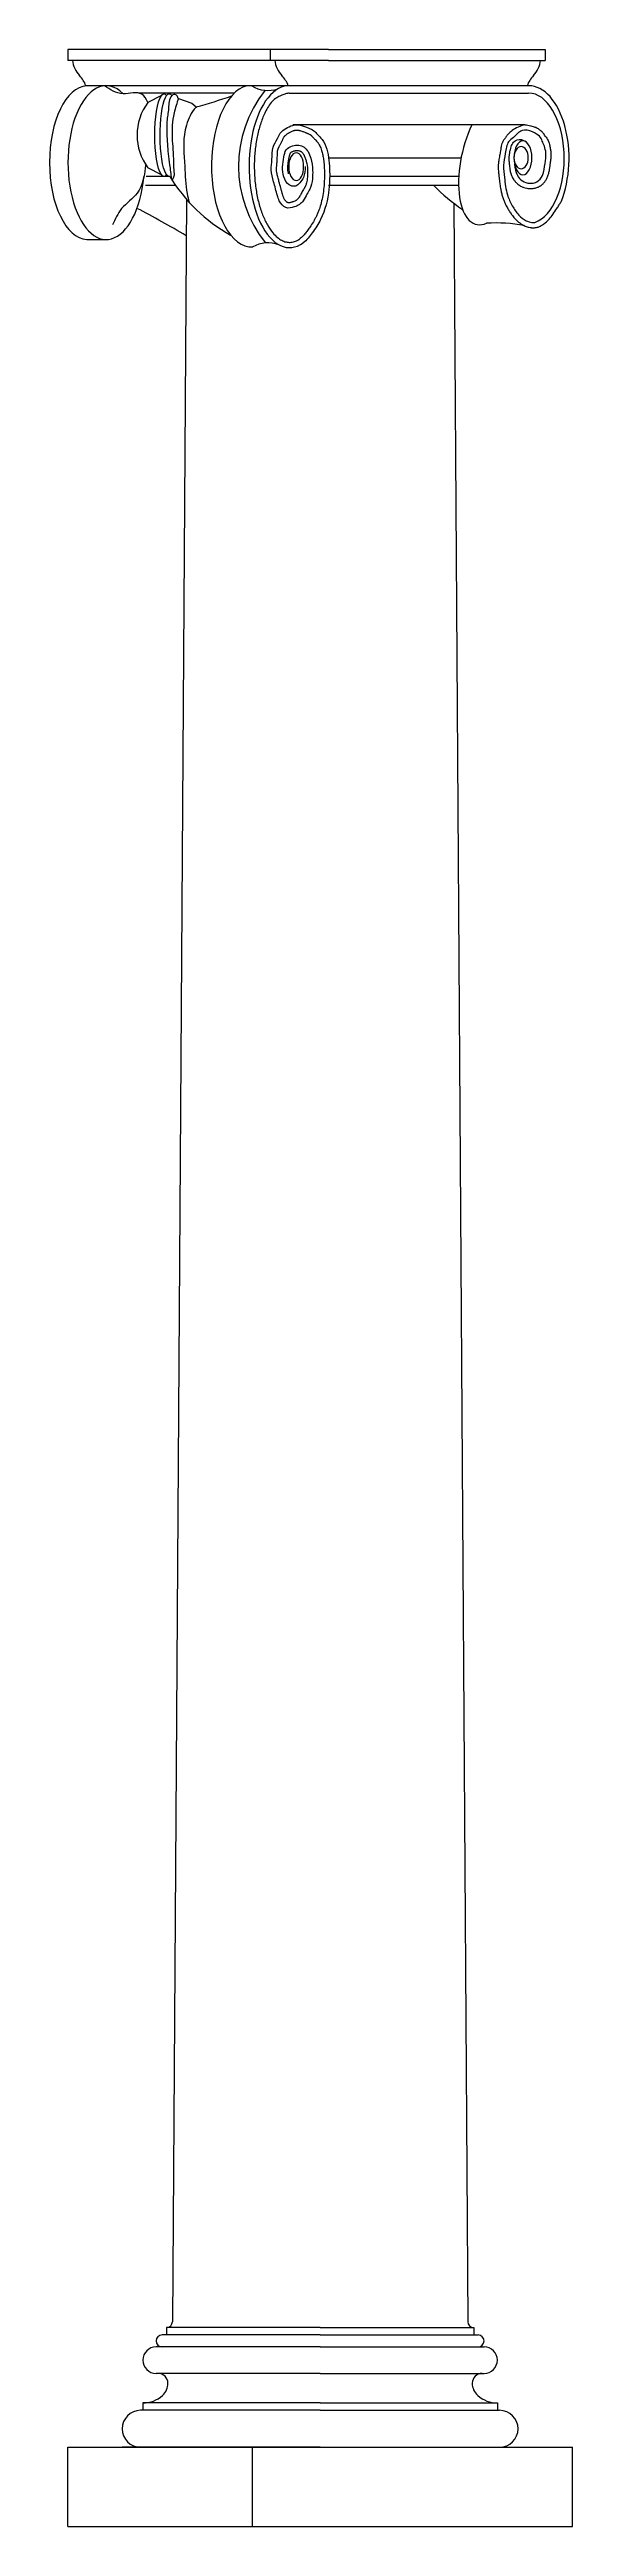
# Model space of a CAD drawing. Header units: millimetres. Extents: x -35 to 956, y 0 to 4692.
import ezdxf

# ---------------------------------------------------------------- set-up
doc = ezdxf.new("R2010")
doc.units = ezdxf.units.MM
doc.layers.add('ceco.net 394', color=7, linetype='Continuous')

msp = doc.modelspace()

# ---------------------------------------------------------------- linework, layer by layer
at = {"layer": 'ceco.net 394'}
for p, q in [((494, 4691.8), (0, 4691.8)), ((494, 4691.8), (904.6, 4691.8)), ((904.6, 4691.8), (904.6, 4671.3)), ((0, 4691.8), (0, 4671.3)), ((383.5, 4671.3), (0, 4671.3)), ((383.5, 4691.8), (383.5, 4671.3)), ((494, 4671.3), (383.5, 4671.3)), ((494, 4671.3), (904.6, 4671.3)), ((873.7, 4623.2), (34.3, 4623.2)), ((315.6, 4609.3), (134.9, 4609.3)), ((177.4, 4604.7), (152, 4591.8)), ((209.9, 4599.4), (235.2, 4590)), ((494, 4623.2), (417.8, 4623.2)), ((419.6, 4609.3), (873.1, 4609.3)), ((235.2, 4590), (243.2, 4583.1)), ((866.2, 4549.5), (426.4, 4549.5)), ((177.4, 4454.6), (152, 4467.5)), ((745.1, 4485.9), (495.7, 4485.9)), ((204.4, 4434.4), (147.2, 4434.4)), ((193.3, 4451.6), (148.8, 4451.6)), ((739.9, 4434.4), (494, 4434.4)), ((740.8, 4451.6), (495.6, 4451.6)), ((224.9, 4408.1), (198.3, 387.9)), ((731.3, 4400.8), (758, 387.9)), ((36.1, 4332.1), (74.8, 4332.1)), ((478.1, 376.7), (187.1, 376.7)), ((187.1, 376.7), (187.1, 362.7)), ((478.1, 376.7), (769.2, 376.7)), ((769.2, 376.7), (769.2, 362.7)), ((478.1, 340.3), (167.5, 340.3)), ((478.1, 362.7), (178.7, 362.7)), ((478.1, 362.7), (777.5, 362.7)), ((478.1, 340.3), (788.7, 340.3)), ((478.1, 289.9), (167.5, 289.9)), ((478.1, 289.9), (788.7, 289.9)), ((478.1, 220), (138.1, 220)), ((478.1, 234), (142.3, 234)), ((142.3, 234), (142.3, 220)), ((478.1, 234), (813.9, 234)), ((478.1, 220), (818.1, 220)), ((813.9, 234), (813.9, 220)), ((0, 150), (956.2, 150)), ((0, 0), (0, 150)), ((478.1, 150), (103.1, 150)), ((350, 0), (350, 150)), ((478.1, 150), (853.1, 150)), ((956.2, 0), (956.2, 150)), ((0, 0), (956.2, 0))]:
    msp.add_line(p, q, dxfattribs=at)
for centre, radius, start, end in [((58.8, 4677), 50.3, 186.5094, 223.2989), ((442.3, 4677), 50.3, 186.5094, 223.2989), ((845.8, 4677), 50.3, 316.7011, 353.4906), ((845.8, 4677), 50.3, 316.7011, 353.4906), ((-20.8, 4602), 59.1, 21.0602, 43.2989), ((51.6, 5314.6), 756.1, 284.6817, 290.0405), ((554.9, 4470.7), 231.4, 141.5317, 218.8718), ((379.7, 4672.7), 58.4, 237.992, 288.5536), ((362.7, 4602), 59.1, 21.0602, 43.2989), ((925.4, 4602), 59.1, 136.7011, 158.9398), ((234.9, 4529.7), 103.6, 143.1641, 216.8359), ((459.3, 4612.3), 310.8, 211.1353, 240.9977), ((917.9, 4649.3), 310.8, 223.7432, 236.831), ((-803.7, 2597.5, 0), 2022.5, 59.4457, 62.4722), ((379.7, 4267.3), 58.4, 69.7577, 120), ((812.6, 4079.1), 284.2, 79.4782, 93.8388), ((187.1, 387.9), 11.2, 270, 0), ((769.2, 387.9), 11.2, 180, 270), ((167.5, 315.1), 25.2, 90, 270), ((178.7, 351.5), 11.2, 90, 270), ((777.5, 351.5), 11.2, 270, 90), ((788.7, 315.1), 25.2, 270, 90), ((171.2, 271.3), 18.7, 0, 90), ((785, 271.3), 18.7, 90, 180), ((142.3, 289.9), 56, 270, 311.7334), ((158.9, 271.3), 31, 311.7334, 0), ((797.3, 271.3), 31, 180, 228.2666), ((813.9, 289.9), 56, 228.2666, 270), ((138.1, 185), 35, 90, 270), ((818.1, 185), 35, 270, 90)]:
    msp.add_arc(centre, radius, start, end, dxfattribs=at)
for centre, major_axis, ratio, start_param, end_param in [((37.9, 4477.6), (0.1, -145.6), 0.497992, 3.166518, 6.256662), ((72.8, 4477.6), (0.1, -145.6), 0.497992, 2.693562, 7.666264), ((348.5, 4471), (0.1, -153.2), 0.497992, 3.25915, 6.309312), ((419.8, 4470), (-0.4, 153.4), 0.498087, 0.050331, 3.486023), ((873.1, 4485.9), (0, -123.4), 0.546433, 6.463241, 9.424778), ((873.7, 4485.9), (0, -137.3), 0.553793, 7.211658, 9.424778), ((804.6, 4485.9), (30.5, 125.3), 0.45107, 1.151719, 3.46443)]:
    msp.add_ellipse(centre, major_axis=major_axis, ratio=ratio, start_param=start_param, end_param=end_param, dxfattribs=at)
at = {"layer": 'ceco.net 394', "extrusion": (0, 0, -1)}
for centre, major_axis, start_param, end_param in [((182.2, 4529.7), (0, -78.3), 5.990031, 9.717933), ((192.2, 4529.7), (0, 78.3), 3.07611, 6.57634)]:
    msp.add_ellipse(centre, major_axis=major_axis, ratio=0.219272, start_param=start_param, end_param=end_param, dxfattribs=at)
for centre, major_axis, ratio in [((862.4, 4486.9), (0, -32.1), 0.529382), ((858.9, 4486.9), (0, -21.1), 0.640736), ((432.8, 4470), (0, -26.4), 0.535557)]:
    msp.add_ellipse(centre, major_axis=major_axis, ratio=ratio, dxfattribs=at)
at = {"layer": 'ceco.net 394'}
for points, knots in [([(152, 4591.8), (148.7, 4598), (139.1, 4615.7), (101.7, 4601.9), (80.4, 4615.9), (69.4, 4623.2)], [0, 0, 0, 0, 19.268044, 55.022962, 93.415055, 93.415055, 93.415055, 93.415055]), ([(209.2, 4599.4), (208.5, 4601.6), (207.1, 4606.1), (200.3, 4607.3), (191.2, 4599.8), (192, 4579.6), (186.8, 4556.3), (187.9, 4527.1), (189.4, 4499.9), (193.3, 4471.6), (195.2, 4455.7), (196.2, 4446.8)], [0, 0, 0, 0, 6.548975, 13.429025, 16.117156, 40.92265, 66.200014, 89.714177, 127.427593, 148.492101, 175.313542, 175.313542, 175.313542, 175.313542]), ([(209.9, 4599.4), (206.7, 4590.3), (198.4, 4566.2), (196.6, 4533), (199.6, 4501.9), (200.5, 4479.9), (200.4, 4459.7), (203.2, 4452.9), (197.6, 4444.6)], [0, 0, 0, 0, 29.00697, 76.177631, 98.180172, 122.761673, 142.102585, 158.671815, 158.671815, 158.671815, 158.671815]), ([(419.6, 4609.3), (417.4, 4609.1), (415.1, 4608.6), (410.5, 4607), (408.2, 4605.9), (403.5, 4604.6), (400.7, 4603), (395.6, 4600.6), (391.6, 4597.6), (386.2, 4593.2), (384, 4590.1), (379.5, 4583.4), (377.4, 4579.7), (372.3, 4569.7), (369.4, 4562.9), (364.3, 4548.4), (362, 4540.6), (358.3, 4524.2), (356.7, 4515.7), (354.5, 4498.1), (353.8, 4489.1), (353.2, 4471), (353.4, 4461.9), (354.5, 4443.8), (355.4, 4434.9), (358.1, 4417.6), (359.8, 4409.2), (364, 4393.3), (366.5, 4385.7), (372, 4371.8), (375, 4365.4), (381.6, 4353.9), (385.1, 4348.8), (391.4, 4341.3), (394.2, 4338.5), (399.8, 4333.8), (402.6, 4331.9), (408.1, 4329), (410.9, 4328), (416.2, 4326.7), (418.8, 4326.5), (424.1, 4326.7), (426.7, 4327.2), (432.1, 4329), (434.9, 4330.3), (438.5, 4332.6), (439.3, 4333.1), (440.1, 4333.7)], [0.050331, 0.050331, 0.050331, 0.050331, 0.169771, 0.169771, 0.289211, 0.289211, 0.408651, 0.408651, 0.528091, 0.528091, 0.647531, 0.647531, 0.766971, 0.766971, 0.950638, 0.950638, 1.134305, 1.134305, 1.317972, 1.317972, 1.501639, 1.501639, 1.685306, 1.685306, 1.868973, 1.868973, 2.05264, 2.05264, 2.236307, 2.236307, 2.419974, 2.419974, 2.603641, 2.603641, 2.743814, 2.743814, 2.883987, 2.883987, 3.024159, 3.024159, 3.164332, 3.164332, 3.304505, 3.304505, 3.444678, 3.444678, 3.486023, 3.486023, 3.486023, 3.486023]), ([(243.2, 4583.1), (245.7, 4586.1), (232.2, 4571.3), (216.6, 4529.6), (221.7, 4476.3), (223.5, 4430.3), (228.5, 4408.1), (229.9, 4402.6)], [0, 0, 0, 0, 21.925623, 59.759268, 128.93148, 180.314491, 197.340258, 197.340258, 197.340258, 197.340258]), ([(449.7, 4470), (449.5, 4462.8), (449.3, 4451.3), (440.3, 4440.1), (433.3, 4432.3), (425.2, 4432.8), (415.4, 4436.8), (408.3, 4450.9), (405.9, 4469.6), (409.1, 4486.5), (412.2, 4503), (428, 4511.9), (446.1, 4510.6), (456.2, 4498.2), (462.2, 4483.1), (464.3, 4465.4), (463.8, 4445.6), (461.1, 4429.8), (452.1, 4417.3), (447.7, 4406.2), (439.1, 4397.6), (428, 4392.8), (411.7, 4389.4), (401.1, 4402.9), (395.6, 4420.4), (390.4, 4439.9), (384, 4462.7), (387.8, 4484.5), (386.2, 4505.9), (396.8, 4520.9), (401.9, 4534.6), (412.8, 4542.5), (426.4, 4549.5), (441.1, 4549.5), (454.7, 4543.6), (466.5, 4539), (473.6, 4530.2), (484.2, 4520.4), (494.3, 4496.1), (496.8, 4463.6), (495.5, 4418.4), (485.3, 4377.7), (464.6, 4345.7), (452.7, 4330.8), (446, 4325.6)], [0, 0, 0, 0, 20.888878, 33.086623, 42.677059, 50.083483, 55.746301, 73.978859, 92.874239, 112.20072, 125.964519, 140.46195, 162.401442, 173.502286, 186.762104, 210.950645, 226.188969, 246.350888, 257.475108, 271.893026, 281.745847, 292.851122, 308.58947, 326.75788, 336.946971, 364.508105, 387.126979, 406.754621, 430.356293, 448.849955, 460.142696, 473.473205, 486.999109, 501.376299, 517.706245, 528.232747, 538.085569, 551.031353, 571.280477, 614.736145, 647.837328, 707.234643, 736.952244, 762.518682, 762.518682, 762.518682, 762.518682]), ([(452.3, 4439.4), (452, 4438.2), (451.7, 4437.2), (451.2, 4435.3), (450.9, 4434.6), (450.3, 4433.2), (450.1, 4432.7), (449.6, 4431.7), (449.4, 4431.3), (448.9, 4430.5), (448.7, 4430), (447.8, 4428.6), (447.2, 4427.6), (445.8, 4425.4), (445.1, 4424.3), (443.6, 4421.7), (443, 4420.4), (441.8, 4418.1), (441.3, 4417), (440.2, 4414.9), (439.7, 4414), (439, 4412.7), (438.7, 4412.3), (438.2, 4411.5), (437.9, 4411.1), (437.2, 4410.2), (436.9, 4409.8), (435.8, 4408.7), (435.1, 4407.9), (434, 4407), (433.6, 4406.8), (433, 4406.3), (432.6, 4406.1), (431.6, 4405.5), (430.8, 4405.1), (429.1, 4404.3), (428.1, 4403.9), (426.8, 4403.4), (426.4, 4403.3), (425.3, 4402.9), (424.5, 4402.7), (423.1, 4402.3), (422.4, 4402.1), (420.8, 4401.8), (420, 4401.7), (418.5, 4401.6), (417.9, 4401.6), (417.2, 4401.7), (417.1, 4401.7), (416.8, 4401.8), (416.7, 4401.8), (416.6, 4401.8), (416.5, 4401.9), (416.4, 4401.9), (416.3, 4401.9), (416.1, 4402), (415.9, 4402.1), (415.3, 4402.5), (414.9, 4402.8), (414, 4403.6), (413.5, 4404.1), (412.5, 4405.3), (412, 4406), (411, 4407.4), (410.6, 4408.2), (409.8, 4409.7), (409.5, 4410.3), (408.9, 4411.7), (408.7, 4412.4), (408.1, 4413.9), (407.9, 4414.6), (407.5, 4416), (407.3, 4416.6), (406.9, 4417.7), (406.8, 4418.2), (406.5, 4419.2), (406.3, 4419.7), (405.9, 4421.2), (405.6, 4422.2), (404.7, 4425.2), (404.2, 4427.3), (402.5, 4433.5), (401.3, 4437.6), (400, 4442.6), (399.8, 4443.4), (399.2, 4445.6), (398.7, 4447.1), (398, 4449.9), (397.6, 4451.4), (396.7, 4455.2), (396.2, 4457.5), (395.8, 4460.6), (395.7, 4461.4), (395.6, 4462.7), (395.6, 4463.2), (395.5, 4464), (395.5, 4464.4), (395.5, 4465.2), (395.5, 4465.6), (395.5, 4466.8), (395.6, 4467.7), (395.7, 4470.5), (395.9, 4472.6), (396.4, 4477.2), (396.6, 4479.6), (396.8, 4482.6), (396.9, 4483.1), (396.9, 4484.1), (396.9, 4484.5), (397, 4486), (397, 4486.9), (397.1, 4489.7), (397.1, 4491.4), (397.2, 4494.7), (397.3, 4496.2), (397.6, 4499.1), (397.7, 4500.4), (398.1, 4502.1), (398.2, 4502.6), (398.4, 4503.3), (398.5, 4503.5), (398.7, 4504.2), (398.8, 4504.6), (399.2, 4505.5), (399.4, 4506), (400.2, 4507.7), (400.9, 4509), (402.5, 4511.9), (403.3, 4513.4), (404.6, 4515.6), (404.9, 4516.2), (405.5, 4517.4), (405.8, 4518), (406.3, 4518.9), (406.4, 4519.2), (406.7, 4519.8), (406.8, 4520.1), (407.2, 4520.9), (407.5, 4521.4), (408.1, 4522.9), (408.6, 4523.8), (409.4, 4525.4), (409.7, 4526.1), (410.2, 4526.9), (410.3, 4527), (410.6, 4527.4), (410.7, 4527.6), (410.9, 4527.9), (411.1, 4528.1), (411.5, 4528.6), (411.9, 4528.9), (413, 4530), (413.9, 4530.8), (415.5, 4532), (416.1, 4532.4), (417.2, 4533.1), (417.6, 4533.3), (418.5, 4533.8), (418.9, 4534.1), (419.6, 4534.5), (420, 4534.8), (421.2, 4535.4), (421.9, 4535.8), (424.2, 4537), (425.6, 4537.6), (427.5, 4538.2), (427.9, 4538.4), (428.7, 4538.6), (429.1, 4538.7), (429.7, 4538.8), (430.1, 4538.9), (431.1, 4539), (431.8, 4539.1), (434, 4539.3), (435.5, 4539.2), (437.6, 4538.9), (438.1, 4538.8), (439, 4538.6), (439.5, 4538.5), (441.1, 4538.1), (442.2, 4537.7), (445.1, 4536.7), (447, 4536), (449.8, 4534.9), (450.5, 4534.6), (451.7, 4534.1), (452.1, 4533.9), (452.8, 4533.7), (453.1, 4533.5), (453.7, 4533.3), (454, 4533.1), (454.9, 4532.8), (455.5, 4532.5), (457, 4531.9), (457.9, 4531.5), (458.9, 4530.9), (459.2, 4530.8), (459.7, 4530.4), (460, 4530.3), (460.3, 4530), (460.5, 4529.9), (460.8, 4529.7), (460.9, 4529.5), (461.4, 4529.1), (461.7, 4528.8), (462.7, 4527.8), (463.4, 4527), (464.6, 4525.7), (464.9, 4525.3), (465.6, 4524.6), (465.8, 4524.3), (466.4, 4523.7), (466.7, 4523.4), (467.5, 4522.6), (468, 4522), (469.5, 4520.4), (470.5, 4519.4), (472.2, 4517.6), (473, 4516.7), (473.8, 4515.6), (474, 4515.4), (474.4, 4514.9), (474.5, 4514.7), (475, 4513.9), (475.3, 4513.4), (476.3, 4511.9), (476.9, 4510.8), (478.8, 4506.9), (479.9, 4503.9), (481.3, 4499.3), (481.7, 4497.9), (482.4, 4495.1), (482.8, 4493.7), (483.7, 4489.4), (484.2, 4486.4), (485.1, 4479.6), (485.5, 4475.6), (486, 4468.4), (486.1, 4465.1), (486.2, 4460.1), (486.2, 4458.4), (486.3, 4455), (486.3, 4453.3), (486.2, 4448.3), (486.1, 4444.9), (485.7, 4436.6), (485.4, 4431.6), (484.2, 4421.7), (483.4, 4416.8), (481.6, 4407.3), (480.5, 4402.7), (478.1, 4394.5), (477, 4390.9), (474.6, 4384.7), (473.5, 4381.9), (471.5, 4377.4), (470.6, 4375.5), (468.8, 4371.9), (467.8, 4370.1), (464.8, 4364.7), (462.6, 4361.2), (458.7, 4355.4), (457.1, 4353.1), (454.6, 4349.7), (453.7, 4348.5), (452, 4346.3), (451.2, 4345.2), (448.7, 4342.1), (446.9, 4340.1), (443.4, 4336.5), (441.7, 4335), (439.9, 4333.6)], [236.20409, 236.20409, 236.20409, 236.20409, 240.369448, 240.369448, 243.607905, 243.607905, 246.268805, 246.268805, 248.135706, 248.135706, 250.002607, 250.002607, 253.73641, 253.73641, 257.470212, 257.470212, 261.204014, 261.204014, 264.937816, 264.937816, 268.671618, 268.671618, 270.637229, 270.637229, 272.967752, 272.967752, 275.298275, 275.298275, 279.95932, 279.95932, 281.874287, 281.874287, 283.789255, 283.789255, 287.61919, 287.61919, 291.449125, 291.449125, 292.803784, 292.803784, 295.513104, 295.513104, 298.222424, 298.222424, 301.937423, 301.937423, 305.652423, 305.652423, 307.18512, 307.18512, 308.26298, 308.26298, 309.151604, 309.151604, 310.040227, 310.040227, 311.817473, 311.817473, 315.291633, 315.291633, 318.765793, 318.765793, 322.239953, 322.239953, 325.714113, 325.714113, 328.564246, 328.564246, 331.414379, 331.414379, 334.202705, 334.202705, 336.207446, 336.207446, 337.829853, 337.829853, 339.452261, 339.452261, 342.697076, 342.697076, 349.186706, 349.186706, 362.165967, 362.165967, 364.450074, 364.450074, 369.018288, 369.018288, 373.586502, 373.586502, 381.749759, 381.749759, 384.804036, 384.804036, 386.593913, 386.593913, 388.091562, 388.091562, 389.589211, 389.589211, 392.584509, 392.584509, 399.393845, 399.393845, 406.203182, 406.203182, 407.50814, 407.50814, 408.813099, 408.813099, 411.423017, 411.423017, 416.642852, 416.642852, 421.862687, 421.862687, 427.082522, 427.082522, 429.291066, 429.291066, 430.342297, 430.342297, 432.444759, 432.444759, 434.547221, 434.547221, 439.781664, 439.781664, 445.016106, 445.016106, 446.811282, 446.811282, 448.583044, 448.583044, 449.401452, 449.401452, 450.219861, 450.219861, 451.856678, 451.856678, 455.130311, 455.130311, 458.403945, 458.403945, 459.570048, 459.570048, 460.764431, 460.764431, 461.958814, 461.958814, 464.34758, 464.34758, 469.105023, 469.105023, 471.619378, 471.619378, 473.278794, 473.278794, 474.692702, 474.692702, 476.106611, 476.106611, 478.934429, 478.934429, 484.590064, 484.590064, 486.655052, 486.655052, 488.179473, 488.179473, 489.703894, 489.703894, 492.752737, 492.752737, 499.515526, 499.515526, 501.506517, 501.506517, 503.497508, 503.497508, 507.47949, 507.47949, 513.877177, 513.877177, 516.209927, 516.209927, 517.36783, 517.36783, 518.34061, 518.34061, 519.313391, 519.313391, 521.258951, 521.258951, 524.854145, 524.854145, 526.526305, 526.526305, 528.171213, 528.171213, 529.230942, 529.230942, 530.29067, 530.29067, 532.410128, 532.410128, 535.922225, 535.922225, 537.488913, 537.488913, 538.577698, 538.577698, 539.666483, 539.666483, 541.844053, 541.844053, 546.199193, 546.199193, 550.554333, 550.554333, 551.730843, 551.730843, 552.907353, 552.907353, 555.260373, 555.260373, 559.966413, 559.966413, 570.962929, 570.962929, 575.746001, 575.746001, 580.529073, 580.529073, 590.095218, 590.095218, 602.741662, 602.741662, 612.916769, 612.916769, 618.162033, 618.162033, 623.407297, 623.407297, 633.897825, 633.897825, 649.471136, 649.471136, 665.044447, 665.044447, 680.003815, 680.003815, 691.936953, 691.936953, 701.443955, 701.443955, 708.082074, 708.082074, 714.720192, 714.720192, 727.996429, 727.996429, 736.667398, 736.667398, 741.004499, 741.004499, 745.3416, 745.3416, 754.015801, 754.015801, 762.518682, 762.518682, 762.518682, 762.518682]), ([(822.4, 4513.6), (822, 4512.1), (821.7, 4510.6), (821, 4507), (820.6, 4504.9), (819.9, 4501.1), (819.6, 4499.4), (819.2, 4497), (819.1, 4496.3), (818.7, 4494.1), (818.4, 4492.5), (817.5, 4487.8), (816.9, 4484.4), (816.2, 4479.7), (816.1, 4478.3), (815.9, 4476), (815.8, 4475.1), (815.7, 4473.3), (815.6, 4472.5), (815.6, 4470.9), (815.6, 4470.1), (815.6, 4467.8), (815.6, 4466.2), (815.9, 4461.6), (816.2, 4458.6), (816.6, 4454.3), (816.8, 4452.9), (817.1, 4450.5), (817.2, 4449.5), (817.4, 4447.8), (817.5, 4447), (817.7, 4445.4), (817.8, 4444.6), (818.1, 4442.2), (818.3, 4440.6), (818.9, 4435.8), (819.4, 4432.5), (820.3, 4426.9), (820.7, 4424.6), (821.8, 4419.8), (822.4, 4417.4), (823.4, 4413.8), (823.8, 4412.6), (824.5, 4410.3), (824.9, 4409.2), (826.2, 4405.8), (827.1, 4403.6), (829, 4399.5), (829.9, 4397.6), (831.5, 4394.4), (832.2, 4393.1), (833.5, 4390.7), (834.1, 4389.7), (835.4, 4387.5), (836, 4386.5), (838, 4383.3), (839.4, 4381.2), (842.8, 4376.7), (844.7, 4374.3), (849.1, 4369.6), (851.5, 4367.3), (856.9, 4362.9), (859.9, 4361), (864.2, 4358.6), (865.4, 4358.1), (867.9, 4357), (869.1, 4356.5), (871.6, 4355.7), (872.7, 4355.4), (875.1, 4354.8), (876.5, 4354.6), (878.4, 4354.4), (879, 4354.3), (880.1, 4354.2), (880.7, 4354.2), (882.4, 4354.2), (883.5, 4354.2), (885.2, 4354.4), (885.9, 4354.5), (886.5, 4354.5)], [261.523162, 261.523162, 261.523162, 261.523162, 265.718006, 265.718006, 271.765288, 271.765288, 276.955624, 276.955624, 279.111407, 279.111407, 283.801028, 283.801028, 293.3554, 293.3554, 297.019029, 297.019029, 299.573893, 299.573893, 301.673065, 301.673065, 303.772237, 303.772237, 307.97058, 307.97058, 316.367268, 316.367268, 320.491559, 320.491559, 323.383823, 323.383823, 325.760065, 325.760065, 328.136307, 328.136307, 332.888791, 332.888791, 342.393758, 342.393758, 348.977782, 348.977782, 355.890042, 355.890042, 359.140181, 359.140181, 362.390321, 362.390321, 368.890599, 368.890599, 374.756125, 374.756125, 378.792614, 378.792614, 382.203833, 382.203833, 385.615052, 385.615052, 392.43749, 392.43749, 400.562354, 400.562354, 409.225, 409.225, 417.887647, 417.887647, 421.025861, 421.025861, 424.164076, 424.164076, 426.76587, 426.76587, 429.713498, 429.713498, 430.939163, 430.939163, 432.164828, 432.164828, 434.616157, 434.616157, 436.096594, 436.096594, 436.096594, 436.096594]), ([(866.2, 4549.5), (862.9, 4548.5), (855.3, 4546.2), (844.8, 4541), (836.9, 4534.4), (831.7, 4528.6), (828.4, 4523.5), (825.3, 4519.6), (823.8, 4516.1), (822.8, 4514.4), (822.4, 4513.6)], [0, 0, 0, 0, 10.502548, 23.80998, 34.682146, 41.229041, 47.237293, 52.843574, 56.071397, 58.673731, 58.673731, 58.673731, 58.673731]), ([(846.5, 4475.1), (846.7, 4472.9), (847.4, 4464.2), (851.4, 4450.8), (864.3, 4439.7), (877.6, 4437.8), (891.2, 4441), (902, 4455.1), (903.8, 4475.1), (908.1, 4498.5), (898.8, 4518.2), (895.7, 4527), (880.3, 4537.4), (858.9, 4542.1), (845.5, 4524.6), (832.5, 4517.6), (829.4, 4495.7), (824.3, 4472.4), (827.9, 4446), (830.6, 4419.5), (841.5, 4395.8), (853, 4378.6), (866.3, 4367.9), (877.7, 4364), (883.3, 4364.2), (885.2, 4364.5)], [9.834456, 9.834456, 9.834456, 9.834456, 16.544158, 35.886951, 49.964934, 65.057072, 74.4863, 90.893061, 113.745181, 134.465644, 160.344605, 177.379526, 193.914452, 213.917983, 235.553487, 252.569761, 278.022233, 300.573032, 323.765039, 357.315356, 379.884739, 401.21356, 418.906662, 430.154815, 436.096594, 436.096594, 436.096594, 436.096594]), ([(836.4, 4479.5), (836.4, 4485.3), (836.4, 4494.8), (839.8, 4507.1), (844, 4519), (856.9, 4523), (863.3, 4519.8), (865, 4518.6)], [0, 0, 0, 0, 17.363446, 28.387808, 38.354097, 53.96502, 60.402477, 60.402477, 60.402477, 60.402477]), ([(836.4, 4479.5), (836.4, 4478.7), (836.4, 4478), (836.5, 4475.8), (836.6, 4474.2), (836.8, 4470.8), (837, 4468.9), (837.6, 4464.9), (837.9, 4462.9), (839, 4458.3), (839.9, 4455.6), (842, 4450.3), (843.4, 4447.7), (845.6, 4444.4), (846.2, 4443.7), (847.3, 4442.2), (847.9, 4441.5), (849.8, 4439.4), (851.2, 4438.1), (853.9, 4435.9), (855.3, 4434.9), (857.5, 4433.5), (858.5, 4433), (860.2, 4432.1), (861.1, 4431.7), (862.7, 4431.1), (863.5, 4430.7), (866, 4429.9), (867.7, 4429.5), (871.1, 4428.9), (872.7, 4428.7), (875.9, 4428.5), (877.5, 4428.5), (879.9, 4428.7), (880.8, 4428.7), (882.6, 4429), (883.5, 4429.1), (886.2, 4429.6), (888, 4430.1), (890.8, 4431.2), (891.7, 4431.5), (893, 4432.2), (893.5, 4432.5), (894.5, 4433), (895, 4433.3), (896.3, 4434.2), (897.2, 4434.9), (899.8, 4437), (901.3, 4438.5), (904, 4441.8), (905.2, 4443.6), (907, 4446.6), (907.7, 4448), (909.4, 4451.6), (910.2, 4453.8), (911.5, 4458.2), (912, 4460.4), (912.8, 4464.6), (913.1, 4466.7), (913.6, 4470.6), (913.9, 4472.5), (914.2, 4475.1), (914.3, 4475.8), (914.5, 4477.3), (914.7, 4478.1), (915, 4480.4), (915.2, 4482), (915.7, 4486), (915.9, 4488.5), (916, 4492.1), (916.1, 4493.1), (916, 4494.9), (916, 4495.7), (915.9, 4497.1), (915.8, 4497.8), (915.6, 4499.7), (915.4, 4500.9), (914.7, 4504.6), (914.1, 4506.9), (913.4, 4509.1)], [5.291507, 5.291507, 5.291507, 5.291507, 7.376548, 7.376548, 11.546629, 11.546629, 16.646393, 16.646393, 21.746156, 21.746156, 28.456107, 28.456107, 35.166058, 35.166058, 37.245457, 37.245457, 39.324856, 39.324856, 43.483654, 43.483654, 47.012873, 47.012873, 49.302912, 49.302912, 51.218644, 51.218644, 53.134375, 53.134375, 56.965839, 56.965839, 60.620542, 60.620542, 64.127594, 64.127594, 66.119359, 66.119359, 68.111123, 68.111123, 72.094652, 72.094652, 74.009375, 74.009375, 75.086869, 75.086869, 76.164364, 76.164364, 78.319354, 78.319354, 82.876123, 82.876123, 87.432893, 87.432893, 90.840795, 90.840795, 96.534732, 96.534732, 102.228669, 102.228669, 107.922606, 107.922606, 113.616543, 113.616543, 115.877248, 115.877248, 118.137954, 118.137954, 122.659366, 122.659366, 129.229994, 129.229994, 131.833934, 131.833934, 133.697256, 133.697256, 135.262103, 135.262103, 138.341936, 138.341936, 144.521438, 144.521438, 144.521438, 144.521438]), ([(866.2, 4549.5), (869.9, 4549), (876.8, 4548.2), (883.1, 4545.6), (886.1, 4544.4)], [0, 0, 0, 0, 10.979216, 20.583828, 20.583828, 20.583828, 20.583828]), ([(904.6, 4527.7), (903.9, 4528.9), (903.2, 4530.1), (902.1, 4531.7), (901.8, 4532.1), (901.2, 4532.9), (900.9, 4533.3), (899.9, 4534.5), (899.2, 4535.2), (896.8, 4537.6), (895, 4539.1), (891.1, 4541.7), (889.1, 4542.9), (886.7, 4544.1), (886.4, 4544.2), (886.1, 4544.4)], [173.849383, 173.849383, 173.849383, 173.849383, 176.97134, 176.97134, 178.043331, 178.043331, 179.115322, 179.115322, 181.259303, 181.259303, 186.573894, 186.573894, 191.888486, 191.888486, 192.74486, 192.74486, 192.74486, 192.74486]), ([(904.6, 4527.7), (904.6, 4527.6), (905.8, 4526.4), (907.5, 4524.4), (909, 4520.9), (911, 4518.2), (912.3, 4514), (913.1, 4511), (913.4, 4509.1)], [46.067987, 46.067987, 46.067987, 46.067987, 46.397477, 51.133355, 53.715493, 57.726518, 61.105365, 66.911394, 66.911394, 66.911394, 66.911394]), ([(147.9, 4475.3), (145.3, 4455), (140.8, 4420.2), (100.2, 4394.2), (89.7, 4370.4), (84.8, 4359.5)], [0, 0, 0, 0, 57.973011, 99.461845, 134.897897, 134.897897, 134.897897, 134.897897]), ([(418.2, 4456.5), (418.2, 4456.8), (418.1, 4457.1), (417.6, 4459.1), (417.3, 4460.8), (416.9, 4464.8), (416.8, 4467), (417, 4471.4), (417.2, 4473.7), (417.8, 4478.6), (418.3, 4481.1), (419, 4484.7), (419.1, 4485.6), (419.4, 4487.1), (419.5, 4487.6), (419.7, 4488.6), (419.8, 4489.1), (420.1, 4490.5), (420.3, 4491.4), (420.7, 4492.9), (420.9, 4493.6), (421.4, 4494.7), (421.6, 4495.1), (421.9, 4495.6), (421.9, 4495.7), (422.1, 4495.8), (422.1, 4495.9), (422.2, 4496.1), (422.3, 4496.1), (422.5, 4496.4), (422.6, 4496.5), (423.2, 4497.1), (423.7, 4497.5), (424.9, 4498.3), (425.6, 4498.6), (427.1, 4499.3), (427.8, 4499.5), (429.3, 4499.9), (430, 4500.1), (431.4, 4500.4), (432.1, 4500.5), (434.2, 4500.7), (435.5, 4500.6), (437.9, 4500.3), (439.1, 4500.1), (440.4, 4499.5), (440.8, 4499.4), (441.5, 4499), (441.8, 4498.8), (442.7, 4498.2), (443.2, 4497.8), (444.3, 4496.7), (444.8, 4496.1), (445.7, 4494.8), (446.1, 4494.3), (446.8, 4493.3), (447, 4492.8), (447.5, 4491.9), (447.8, 4491.4), (448.5, 4490), (449, 4489), (449.8, 4486.9), (450.2, 4485.8), (450.9, 4483.6), (451.2, 4482.6), (451.6, 4480.9), (451.7, 4480.4), (451.9, 4479.8)], [77.443788, 77.443788, 77.443788, 77.443788, 78.508205, 78.508205, 84.855201, 84.855201, 92.992259, 92.992259, 101.129316, 101.129316, 109.266374, 109.266374, 112.094278, 112.094278, 113.681546, 113.681546, 115.268815, 115.268815, 118.443353, 118.443353, 121.61789, 121.61789, 124.792428, 124.792428, 125.791525, 125.791525, 126.613591, 126.613591, 127.435656, 127.435656, 129.079788, 129.079788, 132.988049, 132.988049, 136.89631, 136.89631, 140.118779, 140.118779, 143.150288, 143.150288, 146.181796, 146.181796, 151.876308, 151.876308, 157.57082, 157.57082, 159.854468, 159.854468, 162.391406, 162.391406, 166.282281, 166.282281, 170.173156, 170.173156, 172.920836, 172.920836, 174.98777, 174.98777, 177.054703, 177.054703, 181.18857, 181.18857, 185.389157, 185.389157, 189.164705, 189.164705, 191.244909, 191.244909, 191.244909, 191.244909]), ([(451.9, 4479.8), (453, 4474.7), (454.6, 4467.7), (454.3, 4457.7), (454.2, 4449.2), (453, 4442.9), (452.3, 4439.4)], [0, 0, 0, 0, 15.366824, 21.510195, 30.049492, 40.745895, 40.745895, 40.745895, 40.745895]), ([(886.5, 4354.5), (888.5, 4355), (894, 4356.1), (902.8, 4361.8), (911.9, 4369.6), (919.7, 4380.2), (925.8, 4389.2), (930.8, 4397.3), (933.3, 4401.5), (934.6, 4403.6)], [0, 0, 0, 0, 6.062221, 16.59858, 30.80713, 42.097367, 55.828429, 63.385074, 70.685844, 70.685844, 70.685844, 70.685844])]:
    msp.add_open_spline(points, degree=3, knots=knots, dxfattribs=at)

# ---------------------------------------------------------------- texts
at = {"layer": 'ceco.net 394', "text_generation_flag": 2}
msp.add_text('Arch. Giuseppe Conte', height=0.056, dxfattribs=at).set_placement((813.9, 234))

doc.saveas('drawing.dxf')
